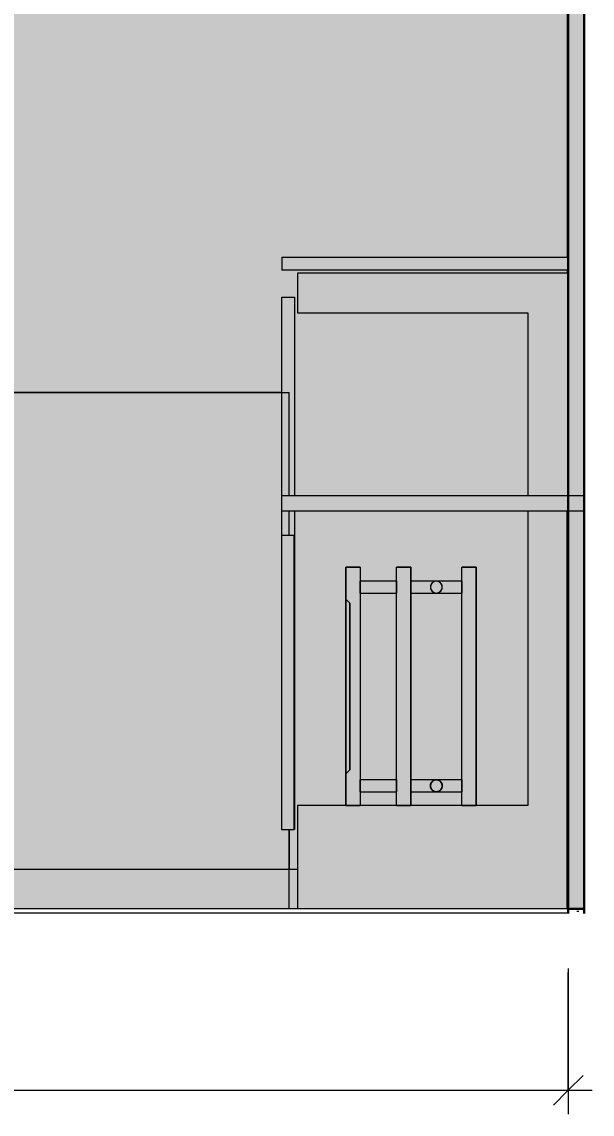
# Model space of a CAD drawing. Header units: millimetres. Extents: x 97900 to 162318, y -1987 to 22028.
# Drawn here: x 152921 to 153639, y 8142 to 9516 of the extents above; entities that cross this region are included whole.
import ezdxf

# ---------------------------------------------------------------- set-up
doc = ezdxf.new("R2010")
doc.units = ezdxf.units.MM
for name, color, linetype, lineweight in [('A-ANNO-DIMS', 7, 'Continuous', 9), ('A-ANNO-DIMS-25', 7, 'Continuous', 9), ('A-FLOR', 7, 'Continuous', 9), ('A-GENM', 7, 'Continuous', 9), ('A-WALL-PATT', 7, 'Continuous', 9), ('I-WALL', 7, 'Continuous', 9), ('M-EQPM', 7, 'Continuous', 9), ('Знаки', 7, 'Continuous', 9), ('Знаки-1', 7, 'Continuous', 18)]:
    doc.layers.add(name, color=color, linetype=linetype, lineweight=lineweight)
for name, color, linetype, lineweight, true_color in [('A-WALL-5', 7, 'Continuous', 30, 0x3c3c3c), ('A-WALL-FNSH-3', 7, 'Continuous', 30, 0x3c3c3c), ('I-FURN-5', 7, 'Continuous', 9, 0xc0c0c0), ('I-FURN-7', 7, 'Continuous', 9, 0xacacac), ('I-WALL-1', 7, 'Continuous', 9, 0x787878)]:
    doc.layers.add(name, color=color, linetype=linetype, lineweight=lineweight, true_color=true_color)
doc.layers.add('I-FURN-6', color=7, linetype='Continuous', lineweight=9, true_color=0x7f7f7f, transparency=0.7)
doc.layers.add('M-EQPM-1', color=7, linetype='Continuous', lineweight=9, true_color=0xe6e6e6, transparency=0.7)
doc.styles.add('ISOCPEUR_2', font='isocpeur.ttf', dxfattribs={"width": 0.9, "height": 62.5})
doc.dimstyles.new('ISO-2_5_0_9К_БОЛЬШОЙ_1', dxfattribs={"dimscale": 304.8, "dimtxt": 62.248823, "dimasz": 0.123031, "dimexe": 0.098425, "dimexo": 0.246063, "dimgap": 0, "dimtad": 1, "dimdec": 0, "dimrnd": 10, "dimzin": 0, "dimdsep": 46, "dimtxsty": 'ISOCPEUR_2', "dimblk1": 'OBLIQUE', "dimblk2": 'OBLIQUE', "dimsah": 1, "dimcen": 0.09, "dimdle": 0.098425, "dimazin": 0, "dimtfac": 1, "dimtdec": 4, "dimtix": 1, "dimtmove": 0, "dimatfit": 3, "dimfxl": 1, "dimtvp": 1, "dimtolj": 1, "dimtzin": 0, "dimarcsym": 2})
pattern_1 = [(0, (146738.468, 0), (30.48, 7.62), [2.515, -20.345, 2.515, -20.345, -121.92]), (0, (146738.468, 0), (30.48, 7.62), [-45.72, 2.515, -43.205, 2.515, -20.345, -53.34]), (0, (146738.468, 0), (30.48, 7.62), [-114.3, 2.515, -12.725, 2.515, -35.585]), (120, (146749.898, 3.81), (-21.8391136, 22.5864543), [2.515, -20.345, 2.515, -20.345, -121.92]), (120, (146749.898, 3.81), (-21.8391136, 22.5864543), [-45.72, 2.515, -43.205, 2.515, -20.345, -53.34]), (120, (146749.898, 3.81), (-21.8391136, 22.5864543), [-114.3, 2.515, -12.725, 2.515, -35.585]), (240, (146753.708, 19.05), (-8.6408864, -30.2064543), [2.515, -20.345, 2.515, -20.345, -121.92]), (240, (146753.708, 19.05), (-8.6408864, -30.2064543), [-45.72, 2.515, -43.205, 2.515, -20.345, -53.34]), (240, (146753.708, 19.05), (-8.6408864, -30.2064543), [-114.3, 2.515, -12.725, 2.515, -35.585])]

# ---------------------------------------------------------------- blocks, each defined once
blk = doc.blocks.new('Шкаф параметрический - 1_286-V34-Развертка 3_35-3')
at = {"layer": 'I-FURN-6'}
for points in [[(19879, 8450), (20779, 8450), (20779, 8500), (20769.3, 8500), (20769.6, 9050), (19879, 9050)], [(19879, 8400), (20779, 8400), (20779, 8450), (19879, 8450)]]:
    blk.add_hatch(color=256, dxfattribs=at).paths.add_polyline_path(points)
h = blk.add_hatch(color=256, dxfattribs=at)
h.paths.add_polyline_path([(20769.6, 8870), (20779, 8870), (20779, 8900.8), (20769.6, 8900.8), (20769.6, 8880.2)])
h.paths.add_polyline_path([(20779, 8920), (20779, 9050), (20769.6, 9050), (20769.6, 8920)])
at = {"layer": 'I-FURN-5'}
for p, q in [((19879, 9050), (20779, 9050)), ((20779, 8920), (20779, 9050)), ((20779, 8870), (20779, 8900.8)), ((20779, 8400), (20779, 8500))]:
    blk.add_line(p, q, dxfattribs=at)
at = {"layer": 'I-FURN-7'}
for p, q in [((19879, 9050), (20769.6, 9050)), ((19879, 9050), (20779, 9050)), ((20769.6, 9050), (19879, 9050)), ((20779, 8500), (20779, 8450))]:
    blk.add_line(p, q, dxfattribs=at)
blk = doc.blocks.new('radiator_prado_classic_z_tip_30_po exemplyaru - Classic Z Тип 30-300-31137165-Развертка 3_35-3')
at = {"layer": 'M-EQPM-1'}
for points in [[(20850, 8530), (20868, 8530), (20868, 8830), (20850, 8830), (20850, 8790), (20855, 8785), (20855, 8575), (20850, 8570), (20850, 8546.2)], [(20914, 8530), (20932, 8530), (20932, 8830), (20914, 8830), (20914, 8546.2)], [(21014, 8530), (21014, 8830), (20996, 8830), (20996, 8530)], [(20969.4, 8799.8), (20969.8, 8800.3), (20969.4, 8799.8)], [(20971.2, 8803), (20971.3, 8803.8), (20971.2, 8803.1)], [(20850, 8570), (20855, 8575), (20855, 8785), (20850, 8790), (20850, 8576.6)], [(20969.4, 8549.8), (20969.8, 8550.3), (20969.4, 8549.8)], [(20971.2, 8553), (20971.3, 8553.8), (20971.2, 8553.1)]]:
    blk.add_hatch(color=256, dxfattribs=at).paths.add_polyline_path(points)
h = blk.add_hatch(color=256, dxfattribs=at)
h.paths.add_polyline_path([(20964, 8812.5), (20932, 8812.2), (20932, 8805), (20956.5, 8805), (20957, 8807.6), (20958, 8809.4), (20959.3, 8810.8), (20960.6, 8811.6), (20962.3, 8812.3), (20962.6, 8812.4)])
h.paths.add_polyline_path([(20956.8, 8805), (20996, 8805), (20996, 8812.5), (20962.1, 8812.2), (20960.1, 8811.4), (20958.6, 8810.1), (20957.4, 8808.6), (20956.8, 8806.9), (20956.8, 8805)])
h.paths.add_polyline_path([(20868, 8805), (20914, 8805), (20914, 8812.5), (20868, 8812.2), (20868, 8806.9)])
h = blk.add_hatch(color=256, dxfattribs=at)
h.paths.add_polyline_path([(20914, 8797.5), (20914, 8805), (20868, 8805), (20868, 8797.5), (20884.7, 8797.5)])
h.paths.add_polyline_path([(20970.5, 8801.2), (20969.8, 8800.3), (20970.5, 8801.2)])
h.paths.add_polyline_path([(20971.2, 8803), (20971.2, 8803), (20971.2, 8803)])
h.paths.add_polyline_path([(20956.8, 8797.5), (20996, 8797.8), (20996, 8805), (20932, 8805), (20932, 8797.5), (20943.6, 8797.5)])
h.paths.add_polyline_path([(20956.8, 8803), (20956.8, 8803.1), (20956.8, 8803)])
h.paths.add_polyline_path([(20958.6, 8799.8), (20958, 8800.6), (20958.6, 8799.8)])
h = blk.add_hatch(color=256, dxfattribs=at)
h.paths.add_polyline_path([(20971.2, 8807), (20971.2, 8807), (20971.2, 8807)])
h.paths.add_polyline_path([(20970.5, 8808.8), (20969.8, 8809.7), (20970.5, 8808.8)])
h = blk.add_hatch(color=256, dxfattribs=at)
h.paths.add_polyline_path([(20957.5, 8558.8), (20958, 8559.4), (20957.5, 8558.8)])
h.paths.add_polyline_path([(20956.8, 8557), (20957, 8557.6), (20956.8, 8557)])
h.paths.add_polyline_path([(20970.4, 8555), (20996, 8555), (20996, 8562.5), (20932, 8562.2), (20932, 8555), (20967.7, 8555)])
h.paths.add_polyline_path([(20868, 8555), (20914, 8555), (20914, 8562.5), (20868, 8562.2), (20868, 8556.9)])
h = blk.add_hatch(color=256, dxfattribs=at)
h.paths.add_polyline_path([(20970.5, 8551.2), (20969.8, 8550.3), (20970.5, 8551.2)])
h.paths.add_polyline_path([(20971.2, 8553), (20971.2, 8553), (20971.2, 8553)])
h.paths.add_polyline_path([(20961.1, 8547.5), (20996, 8547.8), (20996, 8555), (20932, 8555), (20932, 8547.5), (20956.8, 8547.5)])
h.paths.add_polyline_path([(20914, 8547.5), (20914, 8555), (20868, 8555), (20868, 8547.5), (20884.7, 8547.5)])
h.paths.add_polyline_path([(20956.8, 8553), (20956.8, 8553.1), (20956.8, 8553)])
h.paths.add_polyline_path([(20958.6, 8549.8), (20958, 8550.6), (20958.6, 8549.8)])
h = blk.add_hatch(color=256, dxfattribs=at)
h.paths.add_polyline_path([(20971.2, 8557), (20971.2, 8557), (20971.2, 8557)])
h.paths.add_polyline_path([(20970.5, 8558.8), (20969.8, 8559.7), (20970.5, 8558.8)])
at = {"layer": 'M-EQPM'}
for p, q in [((20850, 8830), (20868, 8830)), ((20868, 8830), (20850, 8830)), ((20850, 8530), (20850, 8830)), ((20850, 8830), (20850, 8790)), ((20868, 8830), (20868, 8812.5)), ((20868, 8830), (20868, 8530)), ((20932, 8830), (20914, 8830)), ((20914, 8830), (20932, 8830)), ((20914, 8812.5), (20914, 8830)), ((20914, 8530), (20914, 8830)), ((20932, 8812.5), (20932, 8830)), ((20932, 8830), (20932, 8530)), ((21014, 8830), (20996, 8830)), ((20996, 8830), (21014, 8830)), ((20996, 8812.5), (20996, 8830)), ((20996, 8530), (20996, 8830)), ((21014, 8530), (21014, 8830)), ((21014, 8830), (21014, 8530)), ((20914, 8812.5), (20868, 8812.5)), ((20914, 8812.5), (20868, 8812.5)), ((20868, 8812.5), (20868, 8805)), ((20868, 8810.3), (20868, 8812.5)), ((20868, 8812.5), (20868, 8805)), ((20868, 8805), (20868, 8812.5)), ((20868, 8812.2), (20868, 8797.8)), ((20914, 8812.5), (20914, 8806.9)), ((20914, 8805), (20914, 8812.5)), ((20914, 8812.5), (20914, 8805)), ((20914, 8810.3), (20914, 8812.5)), ((20914, 8797.8), (20914, 8812.2)), ((20996, 8812.5), (20932, 8812.5)), ((20996, 8812.5), (20932, 8812.5)), ((20932, 8805), (20932, 8812.5)), ((20932, 8812.5), (20932, 8811.5)), ((20932, 8805), (20932, 8812.5)), ((20932, 8812.5), (20932, 8805)), ((20932, 8797.8), (20932, 8812.2)), ((20932, 8811.5), (20932, 8810.3)), ((20996, 8812.5), (20996, 8805)), ((20996, 8805), (20996, 8812.5)), ((20996, 8812.5), (20996, 8805)), ((20996, 8805), (20996, 8812.5)), ((20996, 8797.8), (20996, 8812.2)), ((20868, 8808.8), (20868, 8810.3)), ((20868, 8806.9), (20868, 8808.8)), ((20868, 8805), (20868, 8806.9)), ((20868, 8805), (20868, 8803.1)), ((20868, 8801.2), (20868, 8805)), ((20868, 8805), (20868, 8797.5)), ((20868, 8797.5), (20868, 8805)), ((20868, 8803.1), (20868, 8801.2)), ((20868, 8801.2), (20868, 8797.5)), ((20868, 8797.5), (20868, 8801.2)), ((20868, 8797.5), (20914, 8797.5)), ((20868, 8797.5), (20914, 8797.5)), ((20868, 8797.5), (20868, 8562.5)), ((20914, 8805), (20914, 8810.3)), ((20914, 8806.9), (20914, 8805)), ((20914, 8805), (20914, 8797.5)), ((20914, 8797.5), (20914, 8805)), ((20914, 8805), (20914, 8797.5)), ((20914, 8797.5), (20914, 8805)), ((20914, 8562.5), (20914, 8797.5)), ((20932, 8810.3), (20932, 8805)), ((20932, 8797.5), (20932, 8805)), ((20932, 8805), (20932, 8797.5)), ((20932, 8797.5), (20932, 8805)), ((20932, 8805), (20932, 8797.5)), ((20932, 8797.5), (20996, 8797.5)), ((20932, 8797.5), (20996, 8797.5)), ((20932, 8562.5), (20932, 8797.5)), ((20996, 8805), (20996, 8797.5)), ((20996, 8797.5), (20996, 8805)), ((20996, 8805), (20996, 8797.5)), ((20996, 8801.2), (20996, 8805)), ((20996, 8797.5), (20996, 8801.2)), ((20996, 8562.5), (20996, 8797.5)), ((20850, 8570), (20850, 8790)), ((20850, 8790), (20850, 8570)), ((20850, 8570), (20850, 8790)), ((20850, 8790), (20850, 8570)), ((20850, 8570), (20850, 8790)), ((20850, 8790), (20850, 8570)), ((20850, 8570), (20850, 8790)), ((20850, 8790), (20850, 8570)), ((20850, 8570), (20850, 8790)), ((20850, 8790), (20850, 8570)), ((20850, 8570), (20850, 8790)), ((20850, 8790), (20850, 8570)), ((20850, 8570), (20850, 8790)), ((20850, 8790), (20850, 8570)), ((20850, 8570), (20850, 8790)), ((20850, 8790), (20850, 8570)), ((20850, 8570), (20850, 8790)), ((20850, 8790), (20850, 8570)), ((20850, 8570), (20850, 8790)), ((20850, 8790), (20850, 8570)), ((20850, 8570), (20850, 8790)), ((20850, 8790), (20850, 8570)), ((20850, 8570), (20850, 8790)), ((20850, 8790), (20850, 8570)), ((20850, 8570), (20850, 8790)), ((20850, 8790), (20850, 8570)), ((20850, 8570), (20850, 8790)), ((20850, 8790), (20850, 8570)), ((20850, 8570), (20850, 8790)), ((20850, 8790), (20850, 8570)), ((20850, 8570), (20850, 8790)), ((20850, 8790), (20850, 8570)), ((20850, 8570), (20850, 8790)), ((20850, 8790), (20850, 8570)), ((20850, 8570), (20850, 8790)), ((20850, 8790), (20850, 8570)), ((20850, 8570), (20850, 8790)), ((20850, 8790), (20850, 8570)), ((20850, 8570), (20850, 8790)), ((20850, 8790), (20850, 8570)), ((20850, 8570), (20850, 8790)), ((20850, 8790), (20850, 8570)), ((20850, 8570), (20850, 8790)), ((20850, 8790), (20850, 8570)), ((20850, 8570), (20850, 8790)), ((20850, 8790), (20850, 8570)), ((20850, 8570), (20850, 8790)), ((20850, 8790), (20850, 8570)), ((20850, 8570), (20850, 8790)), ((20850, 8790), (20850, 8570)), ((20850, 8570), (20850, 8790)), ((20850, 8790), (20850, 8570)), ((20850, 8570), (20850, 8790)), ((20850, 8790), (20850, 8570)), ((20850, 8570), (20850, 8790)), ((20850, 8790), (20850, 8570)), ((20850, 8570), (20850, 8790)), ((20850, 8790), (20850, 8570)), ((20850, 8570), (20850, 8790)), ((20850, 8790), (20850, 8570)), ((20850, 8570), (20850, 8790)), ((20850, 8790), (20850, 8570)), ((20850, 8570), (20850, 8790)), ((20850, 8790), (20850, 8570)), ((20850, 8790), (20850, 8570)), ((20850, 8790), (20855, 8785)), ((20850, 8790), (20855, 8785)), ((20850, 8790), (20855, 8785)), ((20850, 8790), (20855, 8785)), ((20850, 8790), (20855, 8785)), ((20850, 8790), (20855, 8785)), ((20850, 8790), (20855, 8785)), ((20850, 8790), (20855, 8785)), ((20850, 8790), (20855, 8785)), ((20850, 8790), (20855, 8785)), ((20850, 8790), (20855, 8785)), ((20850, 8790), (20855, 8785)), ((20850, 8790), (20855, 8785)), ((20850, 8790), (20855, 8785)), ((20850, 8790), (20855, 8785)), ((20850, 8790), (20855, 8785)), ((20850, 8790), (20855, 8785)), ((20850, 8790), (20855, 8785)), ((20850, 8790), (20855, 8785)), ((20850, 8790), (20855, 8785)), ((20850, 8790), (20855, 8785)), ((20850, 8790), (20855, 8785)), ((20850, 8790), (20855, 8785)), ((20850, 8790), (20855, 8785)), ((20850, 8790), (20855, 8785)), ((20850, 8790), (20855, 8785)), ((20850, 8790), (20855, 8785)), ((20850, 8790), (20855, 8785)), ((20850, 8790), (20855, 8785)), ((20850, 8790), (20855, 8785)), ((20850, 8790), (20855, 8785)), ((20850, 8790), (20855, 8785)), ((20850, 8790), (20855, 8785)), ((20850, 8790), (20855, 8785)), ((20850, 8790), (20855, 8785)), ((20850, 8790), (20855, 8785)), ((20850, 8790), (20855, 8785)), ((20850, 8790), (20855, 8785)), ((20850, 8790), (20855, 8785)), ((20850, 8790), (20855, 8785)), ((20850, 8790), (20855, 8785)), ((20850, 8790), (20855, 8785)), ((20850, 8790), (20855, 8785)), ((20850, 8790), (20855, 8785)), ((20850, 8790), (20855, 8785)), ((20850, 8790), (20855, 8785)), ((20850, 8790), (20855, 8785)), ((20850, 8790), (20855, 8785)), ((20850, 8790), (20855, 8785)), ((20850, 8790), (20855, 8785)), ((20850, 8790), (20855, 8785)), ((20850, 8790), (20855, 8785)), ((20850, 8790), (20855, 8785)), ((20850, 8790), (20855, 8785)), ((20850, 8790), (20855, 8785)), ((20850, 8790), (20855, 8785)), ((20850, 8790), (20855, 8785)), ((20850, 8790), (20855, 8785)), ((20850, 8790), (20855, 8785)), ((20850, 8790), (20855, 8785)), ((20850, 8790), (20855, 8785)), ((20850, 8790), (20855, 8785)), ((20850, 8790), (20855, 8785)), ((20850, 8790), (20855, 8785)), ((20855, 8575), (20855, 8785)), ((20855, 8785), (20855, 8575)), ((20855, 8575), (20855, 8785)), ((20855, 8785), (20855, 8575)), ((20855, 8575), (20855, 8785)), ((20855, 8785), (20855, 8575)), ((20855, 8575), (20855, 8785)), ((20855, 8785), (20855, 8575)), ((20855, 8575), (20855, 8785)), ((20855, 8785), (20855, 8575)), ((20855, 8575), (20855, 8785)), ((20855, 8785), (20855, 8575)), ((20855, 8575), (20855, 8785)), ((20855, 8785), (20855, 8575)), ((20855, 8575), (20855, 8785)), ((20855, 8785), (20855, 8575)), ((20855, 8575), (20855, 8785)), ((20855, 8785), (20855, 8575)), ((20855, 8575), (20855, 8785)), ((20855, 8785), (20855, 8575)), ((20855, 8575), (20855, 8785)), ((20855, 8785), (20855, 8575)), ((20855, 8575), (20855, 8785)), ((20855, 8785), (20855, 8575)), ((20855, 8575), (20855, 8785)), ((20855, 8785), (20855, 8575)), ((20855, 8575), (20855, 8785)), ((20855, 8785), (20855, 8575)), ((20855, 8575), (20855, 8785)), ((20855, 8785), (20855, 8575)), ((20855, 8575), (20855, 8785)), ((20855, 8785), (20855, 8575)), ((20855, 8575), (20855, 8785)), ((20855, 8785), (20855, 8575)), ((20855, 8575), (20855, 8785)), ((20855, 8785), (20855, 8575)), ((20855, 8575), (20855, 8785)), ((20855, 8785), (20855, 8575)), ((20855, 8575), (20855, 8785)), ((20855, 8785), (20855, 8575)), ((20855, 8575), (20855, 8785)), ((20855, 8785), (20855, 8575)), ((20855, 8575), (20855, 8785)), ((20855, 8785), (20855, 8575)), ((20855, 8575), (20855, 8785)), ((20855, 8785), (20855, 8575)), ((20855, 8575), (20855, 8785)), ((20855, 8785), (20855, 8575)), ((20855, 8575), (20855, 8785)), ((20855, 8785), (20855, 8575)), ((20855, 8575), (20855, 8785)), ((20855, 8785), (20855, 8575)), ((20855, 8575), (20855, 8785)), ((20855, 8785), (20855, 8575)), ((20855, 8575), (20855, 8785)), ((20855, 8785), (20855, 8575)), ((20855, 8575), (20855, 8785)), ((20855, 8785), (20855, 8575)), ((20855, 8575), (20855, 8785)), ((20855, 8785), (20855, 8575)), ((20855, 8575), (20855, 8785)), ((20855, 8785), (20855, 8575)), ((20855, 8575), (20855, 8785)), ((20855, 8785), (20855, 8575)), ((20855, 8575), (20850, 8570)), ((20850, 8570), (20855, 8575)), ((20855, 8575), (20850, 8570)), ((20850, 8570), (20855, 8575)), ((20855, 8575), (20850, 8570)), ((20850, 8570), (20855, 8575)), ((20855, 8575), (20850, 8570)), ((20850, 8570), (20855, 8575)), ((20855, 8575), (20850, 8570)), ((20850, 8570), (20855, 8575)), ((20855, 8575), (20850, 8570)), ((20850, 8570), (20855, 8575)), ((20855, 8575), (20850, 8570)), ((20850, 8570), (20855, 8575)), ((20855, 8575), (20850, 8570)), ((20850, 8570), (20855, 8575)), ((20855, 8575), (20850, 8570)), ((20850, 8570), (20855, 8575)), ((20855, 8575), (20850, 8570)), ((20850, 8570), (20855, 8575)), ((20855, 8575), (20850, 8570)), ((20850, 8570), (20855, 8575)), ((20855, 8575), (20850, 8570)), ((20850, 8570), (20855, 8575)), ((20855, 8575), (20850, 8570)), ((20850, 8570), (20855, 8575)), ((20855, 8575), (20850, 8570)), ((20850, 8570), (20855, 8575)), ((20855, 8575), (20850, 8570)), ((20850, 8570), (20855, 8575)), ((20855, 8575), (20850, 8570)), ((20850, 8570), (20855, 8575)), ((20855, 8575), (20850, 8570)), ((20850, 8570), (20855, 8575)), ((20855, 8575), (20850, 8570)), ((20850, 8570), (20855, 8575)), ((20855, 8575), (20850, 8570)), ((20850, 8570), (20855, 8575)), ((20855, 8575), (20850, 8570)), ((20850, 8570), (20855, 8575)), ((20855, 8575), (20850, 8570)), ((20850, 8570), (20855, 8575)), ((20855, 8575), (20850, 8570)), ((20850, 8570), (20855, 8575)), ((20855, 8575), (20850, 8570)), ((20850, 8570), (20855, 8575)), ((20855, 8575), (20850, 8570)), ((20850, 8570), (20855, 8575)), ((20855, 8575), (20850, 8570)), ((20850, 8570), (20855, 8575)), ((20855, 8575), (20850, 8570)), ((20850, 8570), (20855, 8575)), ((20855, 8575), (20850, 8570)), ((20850, 8570), (20855, 8575)), ((20855, 8575), (20850, 8570)), ((20850, 8570), (20855, 8575)), ((20855, 8575), (20850, 8570)), ((20850, 8570), (20855, 8575)), ((20855, 8575), (20850, 8570)), ((20850, 8570), (20855, 8575)), ((20855, 8575), (20850, 8570)), ((20850, 8570), (20855, 8575)), ((20855, 8575), (20850, 8570)), ((20850, 8570), (20855, 8575)), ((20850, 8570), (20850, 8530)), ((20914, 8562.5), (20868, 8562.5)), ((20914, 8562.5), (20868, 8562.5)), ((20868, 8562.5), (20868, 8555)), ((20868, 8555), (20868, 8562.5)), ((20868, 8562.5), (20868, 8555)), ((20868, 8555), (20868, 8562.5)), ((20868, 8562.2), (20868, 8561.5)), ((20868, 8561.4), (20868, 8547.8)), ((20868, 8555), (20868, 8547.5)), ((20868, 8547.5), (20868, 8555)), ((20868, 8555), (20868, 8547.5)), ((20868, 8547.5), (20868, 8555)), ((20914, 8562.5), (20914, 8562.2)), ((20914, 8555), (20914, 8562.5)), ((20914, 8562.5), (20914, 8555)), ((20914, 8555), (20914, 8562.5)), ((20914, 8562.2), (20914, 8561.5)), ((20914, 8561.5), (20914, 8562.2)), ((20914, 8561.5), (20914, 8560.3)), ((20914, 8547.8), (20914, 8561.4)), ((20914, 8560.3), (20914, 8555)), ((20914, 8555), (20914, 8547.5)), ((20914, 8547.5), (20914, 8555)), ((20914, 8555), (20914, 8547.5)), ((20914, 8547.5), (20914, 8555)), ((20996, 8562.5), (20932, 8562.5)), ((20996, 8562.5), (20932, 8562.5)), ((20932, 8562.2), (20932, 8562.5)), ((20932, 8562.5), (20932, 8562.2)), ((20932, 8556.9), (20932, 8562.5)), ((20932, 8562.5), (20932, 8555)), ((20932, 8561.5), (20932, 8562.2)), ((20932, 8562.2), (20932, 8558.7)), ((20932, 8561.5), (20932, 8562.2)), ((20932, 8555), (20932, 8561.5)), ((20932, 8547.8), (20932, 8561.4)), ((20932, 8558.7), (20932, 8555)), ((20932, 8555), (20932, 8556.9)), ((20932, 8547.5), (20932, 8555)), ((20932, 8555), (20932, 8547.5)), ((20932, 8547.8), (20932, 8555)), ((20932, 8555), (20932, 8547.5)), ((20996, 8562.5), (20996, 8562.2)), ((20996, 8555), (20996, 8562.5)), ((20996, 8562.5), (20996, 8555)), ((20996, 8555), (20996, 8562.5)), ((20996, 8562.2), (20996, 8555)), ((20996, 8561.5), (20996, 8562.2)), ((20996, 8547.8), (20996, 8561.4)), ((20996, 8555), (20996, 8547.5)), ((20996, 8547.5), (20996, 8555)), ((20996, 8555), (20996, 8551.2)), ((20996, 8547.8), (20996, 8555)), ((20996, 8551.2), (20996, 8547.5)), ((20868, 8547.5), (20914, 8547.5)), ((20868, 8547.5), (20914, 8547.5)), ((20868, 8547.5), (20868, 8530)), ((20914, 8530), (20914, 8547.5)), ((20932, 8547.5), (20932, 8547.8)), ((20932, 8547.5), (20996, 8547.5)), ((20932, 8547.5), (20996, 8547.5)), ((20932, 8530), (20932, 8547.5)), ((20996, 8547.5), (20996, 8547.8)), ((20996, 8530), (20996, 8547.5)), ((20850, 8530), (20868, 8530)), ((20868, 8530), (20850, 8530)), ((20932, 8530), (20914, 8530)), ((20914, 8530), (20932, 8530)), ((21014, 8530), (20996, 8530)), ((20996, 8530), (21014, 8530))]:
    blk.add_line(p, q, dxfattribs=at)
for centre, start, end in [((20964, 8805), 0, 180), ((20964, 8805), 121.696, 135), ((20964, 8805), 117.2608, 120), ((20964, 8805), 107.5091, 117.2608), ((20964, 8805), 72.4909, 107.5091), ((20964, 8805), 62.7392, 72.4909), ((20964, 8805), 60, 62.7392), ((20964, 8805), 45, 58.304), ((20964, 8805), 165, 180), ((20964, 8805), 180, 0), ((20964, 8805), 180, 185.7053), ((20964, 8805), 185.7652, 195), ((20964, 8805), 150, 164.5028), ((20964, 8805), 195.4972, 210), ((20964, 8805), 136.3815, 149.937), ((20964, 8805), 210.063, 223.6185), ((20964, 8805), 225, 238.304), ((20964, 8805), 240, 242.7392), ((20964, 8805), 242.7392, 252.4909), ((20964, 8805), 252.4909, 287.5091), ((20964, 8805), 287.5091, 297.2608), ((20964, 8805), 297.2608, 300), ((20964, 8805), 301.696, 315), ((20964, 8805), 30.063, 43.6185), ((20964, 8805), 316.3815, 329.937), ((20964, 8805), 15.4972, 30), ((20964, 8805), 330, 344.5028), ((20964, 8805), 0, 15), ((20964, 8805), 345, 0), ((20964, 8555), 90, 270), ((20964, 8555), 165, 180), ((20964, 8555), 180, 195), ((20964, 8555), 150, 164.4979), ((20964, 8555), 195.5021, 210), ((20964, 8555), 136.379, 149.9349), ((20964, 8555), 210.0651, 223.621), ((20964, 8555), 121.6817, 135), ((20964, 8555), 225, 238.3183), ((20964, 8555), 117.2823, 121.178), ((20964, 8555), 107.4955, 117.2823), ((20964, 8555), 105.0048, 107.4955), ((20964, 8555), 90.0045, 103.4293), ((20964, 8555), 75.0045, 90), ((20964, 8555), 270, 90), ((20964, 8555), 72.479, 75), ((20964, 8555), 62.7601, 72.479), ((20964, 8555), 60.0048, 62.7601), ((20964, 8555), 58.822, 60), ((20964, 8555), 45.0056, 58.2921), ((20964, 8555), 301.7079, 314.9944), ((20964, 8555), 30.0651, 43.621), ((20964, 8555), 316.379, 329.9349), ((20964, 8555), 15.5021, 30), ((20964, 8555), 330, 344.4979), ((20964, 8555), 0, 15), ((20964, 8555), 345, 0), ((20964, 8555), 240, 242.7177), ((20964, 8555), 242.7177, 252.5045), ((20964, 8555), 252.5045, 254.9952), ((20964, 8555), 256.5707, 269.9955), ((20964, 8555), 270, 284.9955), ((20964, 8555), 285, 287.521), ((20964, 8555), 287.521, 297.2399), ((20964, 8555), 297.2399, 299.9952)]:
    blk.add_arc(centre, 7.5, start, end, dxfattribs=at)
for points, knots in [([(20964, 8812.5), (20963.5, 8812.5), (20962.6, 8812.4), (20961.4, 8812.1), (20960.6, 8811.7), (20960.1, 8811.4), (20959.8, 8811.2), (20959.5, 8811), (20959.2, 8810.7), (20958.9, 8810.5), (20958.7, 8810.3), (20958.6, 8810.2)], [0, 0, 0, 0, 0.1428571, 0.2857143, 0.3571429, 0.3928571, 0.4285714, 0.4642857, 0.5, 0.5357143, 0.5714286, 0.5714286, 0.5714286, 0.5714286]), ([(20959.8, 8811.2), (20959.7, 8811.1), (20959.5, 8811), (20959.2, 8810.7), (20958.9, 8810.5), (20958.8, 8810.4), (20958.7, 8810.3)], [0.4285714, 0.4285714, 0.4285714, 0.4285714, 0.4642857, 0.5, 0.5357143, 0.5520145, 0.5520145, 0.5520145, 0.5520145]), ([(20961.1, 8811.9), (20960.9, 8811.8), (20960.6, 8811.7), (20960.1, 8811.4), (20959.9, 8811.3), (20959.8, 8811.2)], [0.2857143, 0.2857143, 0.2857143, 0.2857143, 0.3571429, 0.3928571, 0.4285714, 0.4285714, 0.4285714, 0.4285714]), ([(20969.4, 8810.2), (20969.3, 8810.3), (20969.1, 8810.5), (20968.7, 8810.8), (20968.3, 8811.1), (20967.9, 8811.4), (20967.4, 8811.7), (20966.6, 8812.1), (20965.4, 8812.4), (20964.5, 8812.5), (20964, 8812.5)], [0.4285714, 0.4285714, 0.4285714, 0.4285714, 0.4642857, 0.5, 0.5714286, 0.6071429, 0.6428571, 0.7142857, 0.8571429, 1, 1, 1, 1]), ([(20968.2, 8811.2), (20968.1, 8811.3), (20967.9, 8811.4), (20967.4, 8811.7), (20967.1, 8811.8), (20966.9, 8811.9)], [0.5714286, 0.5714286, 0.5714286, 0.5714286, 0.6071429, 0.6428571, 0.7142857, 0.7142857, 0.7142857, 0.7142857]), ([(20969.3, 8810.3), (20969.2, 8810.4), (20969.1, 8810.5), (20968.8, 8810.7), (20968.6, 8810.9), (20968.5, 8811)], [0.44798555, 0.44798555, 0.44798555, 0.44798555, 0.46428571, 0.5, 0.54033489, 0.54033489, 0.54033489, 0.54033489]), ([(20956.8, 8807), (20956.7, 8806.8), (20956.7, 8806.5), (20956.5, 8805.9), (20956.5, 8805.3), (20956.5, 8805)], [0.8571429, 0.8571429, 0.8571429, 0.8571429, 0.8928571, 0.9285714, 1, 1, 1, 1]), ([(20956.8, 8807), (20956.7, 8806.8), (20956.7, 8806.5), (20956.5, 8805.9), (20956.5, 8805.3), (20956.5, 8805)], [0.8571429, 0.8571429, 0.8571429, 0.8571429, 0.8928571, 0.9285714, 1, 1, 1, 1]), ([(20956.5, 8805), (20956.5, 8804.7), (20956.5, 8804.1), (20956.7, 8803.5), (20956.7, 8803.2), (20956.8, 8803)], [0, 0, 0, 0, 0.0714286, 0.1071429, 0.1428571, 0.1428571, 0.1428571, 0.1428571]), ([(20956.5, 8804.2), (20956.6, 8804.1), (20956.6, 8803.9), (20956.7, 8803.5), (20956.7, 8803.2), (20956.8, 8803)], [0.05325291, 0.05325291, 0.05325291, 0.05325291, 0.07142857, 0.10714286, 0.14285714, 0.14285714, 0.14285714, 0.14285714]), ([(20958.6, 8799.8), (20958.7, 8799.7), (20958.9, 8799.5), (20959.3, 8799.2), (20959.7, 8798.9), (20960.1, 8798.6), (20960.6, 8798.3), (20961.4, 8797.9), (20962.6, 8797.6), (20963.5, 8797.5), (20964, 8797.5)], [0.4285714, 0.4285714, 0.4285714, 0.4285714, 0.4642857, 0.5, 0.5714286, 0.6071429, 0.6428571, 0.7142857, 0.8571429, 1, 1, 1, 1]), ([(20958.7, 8799.7), (20958.8, 8799.6), (20958.9, 8799.5), (20959.3, 8799.2), (20959.6, 8798.9), (20959.8, 8798.8)], [0.4479855, 0.4479855, 0.4479855, 0.4479855, 0.4642857, 0.5, 0.5714286, 0.5714286, 0.5714286, 0.5714286]), ([(20959.8, 8798.8), (20959.9, 8798.7), (20960.1, 8798.6), (20960.6, 8798.3), (20960.9, 8798.2), (20961.1, 8798.1)], [0.5714286, 0.5714286, 0.5714286, 0.5714286, 0.6071429, 0.6428571, 0.7142857, 0.7142857, 0.7142857, 0.7142857]), ([(20964, 8797.5), (20964.5, 8797.5), (20965.4, 8797.6), (20966.6, 8797.9), (20967.4, 8798.3), (20967.9, 8798.6), (20968.2, 8798.8), (20968.5, 8799), (20968.8, 8799.3), (20969.1, 8799.5), (20969.3, 8799.7), (20969.4, 8799.8)], [0, 0, 0, 0, 0.1428571, 0.2857143, 0.3571429, 0.3928571, 0.4285714, 0.4642857, 0.5, 0.5357143, 0.5714286, 0.5714286, 0.5714286, 0.5714286]), ([(20966.9, 8798.1), (20967.1, 8798.2), (20967.4, 8798.3), (20967.9, 8798.6), (20968.1, 8798.7), (20968.2, 8798.8)], [0.2857143, 0.2857143, 0.2857143, 0.2857143, 0.3571429, 0.3928571, 0.4285714, 0.4285714, 0.4285714, 0.4285714]), ([(20968.5, 8799), (20968.6, 8799.1), (20968.8, 8799.3), (20969.1, 8799.5), (20969.2, 8799.6), (20969.3, 8799.7)], [0.46428571, 0.46428571, 0.46428571, 0.46428571, 0.5, 0.53571429, 0.55201445, 0.55201445, 0.55201445, 0.55201445]), ([(20971.5, 8805), (20971.5, 8805.3), (20971.5, 8805.9), (20971.3, 8806.5), (20971.3, 8806.8), (20971.2, 8807)], [0, 0, 0, 0, 0.0714286, 0.1071429, 0.1428571, 0.1428571, 0.1428571, 0.1428571]), ([(20971.5, 8805), (20971.5, 8805.3), (20971.5, 8805.9), (20971.3, 8806.5), (20971.3, 8806.8), (20971.2, 8807)], [0, 0, 0, 0, 0.0714286, 0.1071429, 0.1428571, 0.1428571, 0.1428571, 0.1428571]), ([(20971.2, 8803), (20971.3, 8803.2), (20971.3, 8803.5), (20971.5, 8804.1), (20971.5, 8804.7), (20971.5, 8805)], [0.8571429, 0.8571429, 0.8571429, 0.8571429, 0.8928571, 0.9285714, 1, 1, 1, 1]), ([(20971.2, 8803), (20971.3, 8803.2), (20971.3, 8803.5), (20971.5, 8804.1), (20971.5, 8804.7), (20971.5, 8805)], [0.8571429, 0.8571429, 0.8571429, 0.8571429, 0.8928571, 0.9285714, 1, 1, 1, 1]), ([(20956.5, 8555), (20956.5, 8555.3), (20956.5, 8555.9), (20956.7, 8556.5), (20956.7, 8556.8), (20956.8, 8557)], [0, 0, 0, 0, 0.0714286, 0.1071429, 0.1428571, 0.1428571, 0.1428571, 0.1428571]), ([(20956.8, 8557), (20956.7, 8556.8), (20956.7, 8556.5), (20956.5, 8555.9), (20956.5, 8555.3), (20956.5, 8555)], [0.8571429, 0.8571429, 0.8571429, 0.8571429, 0.8928571, 0.9285714, 1, 1, 1, 1]), ([(20956.8, 8553), (20956.7, 8553.2), (20956.7, 8553.5), (20956.5, 8554.1), (20956.5, 8554.7), (20956.5, 8555)], [0.8571429, 0.8571429, 0.8571429, 0.8571429, 0.8928571, 0.9285714, 1, 1, 1, 1]), ([(20956.5, 8555), (20956.5, 8554.7), (20956.5, 8554.1), (20956.7, 8553.5), (20956.7, 8553.2), (20956.8, 8553)], [0, 0, 0, 0, 0.0714286, 0.1071429, 0.1428571, 0.1428571, 0.1428571, 0.1428571]), ([(20958.6, 8560.2), (20958.7, 8560.3), (20958.8, 8560.5), (20959.3, 8560.8), (20959.7, 8561.1), (20960.1, 8561.4), (20960.6, 8561.7), (20961.4, 8562.1), (20962.6, 8562.4), (20963.5, 8562.5), (20964, 8562.5)], [0.4285714, 0.4285714, 0.4285714, 0.4285714, 0.4642857, 0.5, 0.5714286, 0.6071429, 0.6428571, 0.7142857, 0.8571429, 1, 1, 1, 1]), ([(20964, 8547.5), (20963.5, 8547.5), (20962.6, 8547.6), (20961.4, 8547.9), (20960.6, 8548.3), (20960.1, 8548.6), (20959.8, 8548.8), (20959.5, 8549), (20959.2, 8549.3), (20958.8, 8549.5), (20958.7, 8549.7), (20958.6, 8549.8)], [0, 0, 0, 0, 0.1428571, 0.2857143, 0.3571429, 0.3928571, 0.4285714, 0.4642857, 0.5, 0.5357143, 0.5714286, 0.5714286, 0.5714286, 0.5714286]), ([(20959.8, 8561.2), (20959.7, 8561.1), (20959.5, 8561), (20959.2, 8560.7), (20958.9, 8560.5), (20958.8, 8560.4), (20958.7, 8560.3)], [0.4285714, 0.4285714, 0.4285714, 0.4285714, 0.4642857, 0.5, 0.5357143, 0.5520145, 0.5520145, 0.5520145, 0.5520145]), ([(20958.7, 8549.7), (20958.8, 8549.6), (20958.9, 8549.5), (20959.3, 8549.2), (20959.6, 8548.9), (20959.8, 8548.8)], [0.4479855, 0.4479855, 0.4479855, 0.4479855, 0.4642857, 0.5, 0.5714286, 0.5714286, 0.5714286, 0.5714286]), ([(20961.1, 8561.9), (20960.9, 8561.8), (20960.6, 8561.7), (20960.4, 8561.6), (20960.3, 8561.5)], [0.28571429, 0.28571429, 0.28571429, 0.28571429, 0.35714286, 0.37261382, 0.37261382, 0.37261382, 0.37261382]), ([(20964, 8562.5), (20964.5, 8562.5), (20965.4, 8562.4), (20966.6, 8562.1), (20967.4, 8561.7), (20967.9, 8561.4), (20968.2, 8561.2), (20968.5, 8561), (20968.8, 8560.7), (20969.2, 8560.5), (20969.3, 8560.3), (20969.4, 8560.2)], [0, 0, 0, 0, 0.1428571, 0.2857143, 0.3571429, 0.3928571, 0.4285714, 0.4642857, 0.5, 0.5357143, 0.5714286, 0.5714286, 0.5714286, 0.5714286]), ([(20969.4, 8549.8), (20969.3, 8549.7), (20969.2, 8549.5), (20968.7, 8549.2), (20968.3, 8548.9), (20967.9, 8548.6), (20967.4, 8548.3), (20966.6, 8547.9), (20965.4, 8547.6), (20964.5, 8547.5), (20964, 8547.5)], [0.4285714, 0.4285714, 0.4285714, 0.4285714, 0.4642857, 0.5, 0.5714286, 0.6071429, 0.6428571, 0.7142857, 0.8571429, 1, 1, 1, 1]), ([(20967.7, 8561.5), (20967.6, 8561.6), (20967.4, 8561.7), (20967.1, 8561.8), (20966.9, 8561.9)], [0.62738618, 0.62738618, 0.62738618, 0.62738618, 0.64285714, 0.71428571, 0.71428571, 0.71428571, 0.71428571]), ([(20969.3, 8560.3), (20969.2, 8560.4), (20969.1, 8560.5), (20968.8, 8560.7), (20968.6, 8560.9), (20968.5, 8561)], [0.44798555, 0.44798555, 0.44798555, 0.44798555, 0.46428571, 0.5, 0.54033489, 0.54033489, 0.54033489, 0.54033489]), ([(20968.5, 8549), (20968.6, 8549.1), (20968.8, 8549.3), (20969.1, 8549.5), (20969.2, 8549.6), (20969.3, 8549.7)], [0.46428571, 0.46428571, 0.46428571, 0.46428571, 0.5, 0.53571429, 0.55201445, 0.55201445, 0.55201445, 0.55201445]), ([(20971.2, 8557), (20971.3, 8556.8), (20971.3, 8556.5), (20971.5, 8555.9), (20971.5, 8555.3), (20971.5, 8555)], [0.8571429, 0.8571429, 0.8571429, 0.8571429, 0.8928571, 0.9285714, 1, 1, 1, 1]), ([(20971.5, 8555), (20971.5, 8555.3), (20971.5, 8555.9), (20971.3, 8556.5), (20971.3, 8556.8), (20971.2, 8557)], [0, 0, 0, 0, 0.0714286, 0.1071429, 0.1428571, 0.1428571, 0.1428571, 0.1428571]), ([(20971.5, 8555), (20971.5, 8554.7), (20971.5, 8554.1), (20971.3, 8553.5), (20971.3, 8553.2), (20971.2, 8553)], [0, 0, 0, 0, 0.0714286, 0.1071429, 0.1428571, 0.1428571, 0.1428571, 0.1428571]), ([(20971.2, 8553), (20971.3, 8553.2), (20971.3, 8553.5), (20971.5, 8554.1), (20971.5, 8554.7), (20971.5, 8555)], [0.8571429, 0.8571429, 0.8571429, 0.8571429, 0.8928571, 0.9285714, 1, 1, 1, 1]), ([(20959.8, 8548.8), (20959.9, 8548.7), (20960.1, 8548.6), (20960.6, 8548.3), (20960.9, 8548.2), (20961.1, 8548.1)], [0.5714286, 0.5714286, 0.5714286, 0.5714286, 0.6071429, 0.6428571, 0.7142857, 0.7142857, 0.7142857, 0.7142857]), ([(20966.9, 8548.1), (20967.1, 8548.2), (20967.4, 8548.3), (20967.9, 8548.6), (20968.1, 8548.7), (20968.2, 8548.8)], [0.2857143, 0.2857143, 0.2857143, 0.2857143, 0.3571429, 0.3928571, 0.4285714, 0.4285714, 0.4285714, 0.4285714])]:
    blk.add_open_spline(points, degree=3, knots=knots, dxfattribs=at)
for points in [[(20962.6, 8812.4), (20962.1, 8812.3), (20961.6, 8812.1), (20961.1, 8811.9)], [(20964, 8812.5), (20963.5, 8812.5), (20963, 8812.5), (20962.6, 8812.4)], [(20965.4, 8812.4), (20965, 8812.5), (20964.5, 8812.5), (20964, 8812.5)], [(20966.9, 8811.9), (20966.4, 8812.1), (20965.9, 8812.3), (20965.4, 8812.4)], [(20956.5, 8805), (20956.5, 8804.7), (20956.5, 8804.5), (20956.5, 8804.2)], [(20957.5, 8808.8), (20957.4, 8808.6), (20957.3, 8808.4), (20957.1, 8807.9), (20956.9, 8807.5), (20956.8, 8807.2), (20956.8, 8807)], [(20957.5, 8808.8), (20957.4, 8808.6), (20957.3, 8808.4), (20957.1, 8807.9), (20956.9, 8807.5), (20956.8, 8807.2), (20956.8, 8807)], [(20956.8, 8803), (20956.8, 8802.8), (20956.9, 8802.5), (20957.1, 8802.1), (20957.3, 8801.6), (20957.4, 8801.4), (20957.5, 8801.2)], [(20956.8, 8803), (20956.8, 8802.8), (20956.9, 8802.5), (20957.1, 8802.1), (20957.3, 8801.6), (20957.4, 8801.4), (20957.5, 8801.2)], [(20958.6, 8810.2), (20958.5, 8810.1), (20958.3, 8809.8), (20958, 8809.5), (20957.7, 8809.1), (20957.6, 8808.9), (20957.5, 8808.8)], [(20958.6, 8810.2), (20958.5, 8810.1), (20958.3, 8809.8), (20958, 8809.5), (20957.7, 8809.1), (20957.6, 8808.9), (20957.5, 8808.8)], [(20957.5, 8801.2), (20957.6, 8801.1), (20957.7, 8800.9), (20958, 8800.5), (20958.3, 8800.2), (20958.5, 8799.9), (20958.6, 8799.8)], [(20957.5, 8801.2), (20957.6, 8801.1), (20957.7, 8800.9), (20958, 8800.5), (20958.3, 8800.2), (20958.5, 8799.9), (20958.6, 8799.8)], [(20961.1, 8798.1), (20961.6, 8797.9), (20962.1, 8797.7), (20962.6, 8797.6)], [(20962.6, 8797.6), (20963, 8797.5), (20963.5, 8797.5), (20964, 8797.5)], [(20964, 8797.5), (20964.5, 8797.5), (20965, 8797.5), (20965.4, 8797.6)], [(20965.4, 8797.6), (20965.9, 8797.7), (20966.4, 8797.9), (20966.9, 8798.1)], [(20970.5, 8808.8), (20970.4, 8808.9), (20970.3, 8809.1), (20970, 8809.5), (20969.7, 8809.8), (20969.5, 8810.1), (20969.4, 8810.2)], [(20970.5, 8808.8), (20970.4, 8808.9), (20970.3, 8809.1), (20970, 8809.5), (20969.7, 8809.8), (20969.5, 8810.1), (20969.4, 8810.2)], [(20969.4, 8799.8), (20969.5, 8799.9), (20969.7, 8800.2), (20970, 8800.5), (20970.3, 8800.9), (20970.4, 8801.1), (20970.5, 8801.2)], [(20969.4, 8799.8), (20969.5, 8799.9), (20969.7, 8800.2), (20970, 8800.5), (20970.3, 8800.9), (20970.4, 8801.1), (20970.5, 8801.2)], [(20971.2, 8807), (20971.2, 8807.2), (20971.1, 8807.5), (20970.9, 8807.9), (20970.7, 8808.4), (20970.6, 8808.6), (20970.5, 8808.8)], [(20971.2, 8807), (20971.2, 8807.2), (20971.1, 8807.5), (20970.9, 8807.9), (20970.7, 8808.4), (20970.6, 8808.6), (20970.5, 8808.8)], [(20970.5, 8801.2), (20970.6, 8801.4), (20970.7, 8801.6), (20970.9, 8802.1), (20971.1, 8802.5), (20971.2, 8802.8), (20971.2, 8803)], [(20970.5, 8801.2), (20970.6, 8801.4), (20970.7, 8801.6), (20970.9, 8802.1), (20971.1, 8802.5), (20971.2, 8802.8), (20971.2, 8803)], [(20956.8, 8557), (20956.8, 8557.2), (20956.9, 8557.5), (20957.1, 8557.9), (20957.3, 8558.4), (20957.4, 8558.6), (20957.5, 8558.8)], [(20957.5, 8558.8), (20957.4, 8558.6), (20957.3, 8558.4), (20957.1, 8557.9), (20956.9, 8557.5), (20956.8, 8557.2), (20956.8, 8557)], [(20957.5, 8551.2), (20957.4, 8551.4), (20957.3, 8551.6), (20957.1, 8552.1), (20956.9, 8552.5), (20956.8, 8552.8), (20956.8, 8553)], [(20956.8, 8553), (20956.8, 8552.8), (20956.9, 8552.5), (20957.1, 8552.1), (20957.3, 8551.6), (20957.4, 8551.4), (20957.5, 8551.2)], [(20957.5, 8558.8), (20957.6, 8558.9), (20957.7, 8559.1), (20958, 8559.5), (20958.3, 8559.8), (20958.5, 8560.1), (20958.6, 8560.2)], [(20958.6, 8560.2), (20958.5, 8560.1), (20958.3, 8559.8), (20958, 8559.5), (20957.7, 8559.1), (20957.6, 8558.9), (20957.5, 8558.8)], [(20958.6, 8549.8), (20958.5, 8549.9), (20958.3, 8550.2), (20958, 8550.5), (20957.7, 8550.9), (20957.6, 8551.1), (20957.5, 8551.2)], [(20957.5, 8551.2), (20957.6, 8551.1), (20957.7, 8550.9), (20958, 8550.5), (20958.3, 8550.2), (20958.5, 8549.9), (20958.6, 8549.8)], [(20960.1, 8561.4), (20960, 8561.4), (20959.9, 8561.3), (20959.8, 8561.2)], [(20962.6, 8562.4), (20962.1, 8562.3), (20961.6, 8562.1), (20961.1, 8561.9)], [(20964, 8562.5), (20963.5, 8562.5), (20963, 8562.5), (20962.6, 8562.4)], [(20965.4, 8562.4), (20965, 8562.5), (20964.5, 8562.5), (20964, 8562.5)], [(20966.9, 8561.9), (20966.4, 8562.1), (20965.9, 8562.3), (20965.4, 8562.4)], [(20968.2, 8561.2), (20968.1, 8561.3), (20968, 8561.4), (20967.9, 8561.4)], [(20969.4, 8560.2), (20969.5, 8560.1), (20969.7, 8559.8), (20970, 8559.5), (20970.3, 8559.1), (20970.4, 8558.9), (20970.5, 8558.8)], [(20970.5, 8558.8), (20970.4, 8558.9), (20970.3, 8559.1), (20970, 8559.5), (20969.7, 8559.8), (20969.5, 8560.1), (20969.4, 8560.2)], [(20970.5, 8551.2), (20970.4, 8551.1), (20970.3, 8550.9), (20970, 8550.5), (20969.7, 8550.2), (20969.5, 8549.9), (20969.4, 8549.8)], [(20969.4, 8549.8), (20969.5, 8549.9), (20969.7, 8550.2), (20970, 8550.5), (20970.3, 8550.9), (20970.4, 8551.1), (20970.5, 8551.2)], [(20970.5, 8558.8), (20970.6, 8558.6), (20970.7, 8558.4), (20970.9, 8557.9), (20971.1, 8557.5), (20971.2, 8557.2), (20971.2, 8557)], [(20971.2, 8557), (20971.2, 8557.2), (20971.1, 8557.5), (20970.9, 8557.9), (20970.7, 8558.4), (20970.6, 8558.6), (20970.5, 8558.8)], [(20971.2, 8553), (20971.2, 8552.8), (20971.1, 8552.5), (20970.9, 8552.1), (20970.7, 8551.6), (20970.6, 8551.4), (20970.5, 8551.2)], [(20970.5, 8551.2), (20970.6, 8551.4), (20970.7, 8551.6), (20970.9, 8552.1), (20971.1, 8552.5), (20971.2, 8552.8), (20971.2, 8553)], [(20961.1, 8548.1), (20961.6, 8547.9), (20962.1, 8547.7), (20962.6, 8547.6)], [(20962.6, 8547.6), (20963, 8547.5), (20963.5, 8547.5), (20964, 8547.5)], [(20964, 8547.5), (20964.5, 8547.5), (20965, 8547.5), (20965.4, 8547.6)], [(20965.4, 8547.6), (20965.9, 8547.7), (20966.4, 8547.9), (20966.9, 8548.1)]]:
    blk.add_open_spline(points, degree=3, dxfattribs=at)
blk = doc.blocks.new('Зашивка радиатора_ с перфорацией М7_1 - Зашивка радиатора_ с перфорацией М7_1-31137119-Развертка 3_35-3')
at = {"layer": 'Знаки'}
for points in [[(21002.6, 8900.8), (21129.3, 8900.8), (21129, 8920), (20769.3, 8920), (20769.6, 8900.8), (20973.1, 8900.8)], [(20769.3, 8500), (20785.3, 8500), (20785.3, 8870), (20769.3, 8870), (20769.3, 8515.9)]]:
    blk.add_hatch(color=256, dxfattribs=at).paths.add_polyline_path(points)
h = blk.add_hatch(color=256, dxfattribs=at)
h.paths.add_polyline_path([(21130, 8900.8), (21130, 8920), (21129.3, 8920), (21129.3, 8900.8)])
h.paths.add_polyline_path([(21150, 8900.8), (21150.1, 8900.8), (21150, 8920)])
at = {"layer": 'Знаки-1'}
for p, q in [((21129.3, 8920), (20769.3, 8920)), ((20769.3, 8920), (20769.3, 8900.8)), ((21150.1, 8920), (21129.3, 8920)), ((21129.3, 8920), (21129.3, 8900.8)), ((21129.3, 8900.8), (21129.3, 8920)), ((20769.3, 8900.8), (21129.3, 8900.8)), ((21129.3, 8900.8), (21150.1, 8900.8)), ((20769.3, 8870), (20769.3, 8500)), ((20785.3, 8870), (20769.3, 8870)), ((20785.3, 8500), (20785.3, 8870)), ((20769.3, 8500), (20785.3, 8500))]:
    blk.add_line(p, q, dxfattribs=at)
blk = doc.blocks.new('Зашивка без перфорации М3 - М3_4-30974691-Развертка 3_35-3')
at = {"layer": 'Знаки'}
blk.add_hatch(color=256, dxfattribs=at).paths.add_polyline_path([(20769.6, 9204), (21129.5, 9204), (21129.2, 9220), (20769.6, 9220)])
h = blk.add_hatch(color=256, dxfattribs=at)
h.paths.add_polyline_path([(20785.3, 8500), (20785.6, 8500), (20785.6, 8900.8), (20779, 8900.8), (20779, 8870), (20785.3, 8870), (20785.3, 8515.9)])
h.paths.add_polyline_path([(20779, 8920), (20785.6, 8920), (20785.6, 9170), (20769.6, 9170), (20769.6, 9050), (20779, 9050), (20779, 9001.6)])
for p, q in [((20769.6, 9220), (21129.5, 9220)), ((20769.6, 9220), (20769.6, 9204)), ((21129.5, 9204), (21129.5, 9220)), ((21129.5, 9204), (20769.6, 9204)), ((20769.6, 9050), (20769.6, 9170)), ((20769.6, 9170), (20785.6, 9170)), ((20785.6, 9170), (20785.6, 8920)), ((20769.6, 8920), (20769.6, 9050)), ((20769.6, 8870), (20769.6, 8900.8)), ((20785.6, 8900.8), (20785.6, 8500))]:
    blk.add_line(p, q, dxfattribs=at)
blk = doc.blocks.new('Зашивка_ опоясывающая панель - Зашивка_ опоясывающая панель-31040900-Развертка 3_35-3')
at = {"layer": 'Знаки'}
h = blk.add_hatch(color=256, dxfattribs=at)
h.paths.add_polyline_path([(20835, 8400), (21129, 8400), (21129, 8900.8), (21079.3, 8900.8), (21079.3, 8530), (20789.3, 8530), (20789.3, 8400)])
h.paths.add_polyline_path([(21079.3, 8920), (21129.3, 8920), (21129, 9200), (20789.3, 9200), (20789.3, 9150), (21079.3, 9150), (21079.3, 8940.9)])
for p, q in [((21129.3, 9200), (20789.3, 9200)), ((20789.3, 9200), (20789.3, 9150)), ((21129.3, 9170), (21129.3, 9200)), ((21129.3, 8920), (21129.3, 9170)), ((20789.3, 9150), (21079.3, 9150)), ((21079.3, 9150), (21079.3, 8920)), ((21079.3, 8900.8), (21079.3, 8530)), ((21129.3, 8900), (21129.3, 8900.8)), ((20850, 8530), (20789.3, 8530)), ((20789.3, 8530), (20789.3, 8400)), ((20868, 8530), (20850, 8530)), ((20914, 8530), (20868, 8530)), ((20932, 8530), (20914.2, 8530)), ((20996, 8530), (20932, 8530)), ((21014, 8530), (20996, 8530)), ((21079.3, 8530), (21014, 8530))]:
    blk.add_line(p, q, dxfattribs=at)
blk = doc.blocks.new('Плинтус - Плинтус светлый _сад_-33412432-Развертка 3_35-3')
at = {"layer": 'A-GENM'}
h = blk.add_hatch(color=256, dxfattribs=at)
h.paths.add_polyline_path([(19262.5, 8400), (19622.8, 8400), (19622.8, 8450), (18662.8, 8450), (18662.8, 8400)])
h.paths.add_polyline_path([(18642.8, 8400), (18642.8, 8450), (18549, 8450), (18549, 8400)])
h.paths.add_polyline_path([(20789.3, 8400), (20789.3, 8450), (20779, 8450), (20779, 8400)])
h.paths.add_polyline_path([(19642.8, 8400), (19879, 8400), (19879, 8450), (19642.8, 8450)])
for p, q in [((19879, 8450), (20779, 8450)), ((20779, 8450), (20789.3, 8450)), ((20779, 8400), (19879, 8400)), ((20789.3, 8400), (20779, 8400))]:
    blk.add_line(p, q, dxfattribs=at)
blk = doc.blocks.new('DIMBLOCK50-Развертка 3_35-3')
at = {"layer": 'A-ANNO-DIMS-25'}
for p, q in [((150659.4, 8325), (150659.4, 8141.8)), ((150659.4, 8171.8), (150659.4, 8320)), ((153608.5, 8325), (153608.5, 8141.8)), ((153608.5, 8171.8), (153608.5, 8320)), ((150659.4, 8171.8), (153638.5, 8171.8))]:
    blk.add_line(p, q, dxfattribs=at)
at = {"layer": 'A-ANNO-DIMS-25', "lineweight": 20}
for p, q in [((150659.4, 8171.8), (150678.1, 8190.6)), ((153608.5, 8171.8), (153627.3, 8190.6)), ((150659.4, 8171.8), (150640.6, 8153.1)), ((153608.5, 8171.8), (153589.8, 8153.1))]:
    blk.add_line(p, q, dxfattribs=at)
at = {"layer": 'A-ANNO-DIMS-25', "color": 0, "insert": (152054.9, 8253.5), "char_height": 62.5, "width": 189.619, "attachment_point": 1, "line_spacing_factor": 1.149209, "style": 'ISOCPEUR_2'}
blk.add_mtext('2950', dxfattribs=at)
blk = doc.blocks.new('_Oblique')
at = {"color": 0, "linetype": 'ByBlock', "lineweight": -2}
blk.add_line((-0.5, -0.5), (0.5, 0.5), dxfattribs=at)

msp = doc.modelspace()

# ---------------------------------------------------------------- hatches: boundary and pattern name
at = {"layer": 'A-WALL-PATT'}
h = msp.add_hatch(color=256, dxfattribs=at)
h.paths.add_polyline_path([(146414.5, 8450), (146463.8, 8450), (146463.8, 10300), (148063.8, 10300), (148063.8, 8450), (148107.5, 8450), (148107.5, 9050), (148859.4, 9050), (148859.4, 10200), (150659.4, 10200), (150659.4, 9050), (151027.5, 9050), (151027.5, 8450), (151121.3, 8450), (151121.3, 9800), (152121.3, 9800), (152121.3, 8450), (152357.5, 8450), (152357.5, 9050), (153248.1, 9050), (153248.1, 9170), (153264.1, 9170), (153264.1, 8920), (153557.8, 8920), (153557.8, 9150), (153267.8, 9150), (153267.8, 9200), (153607.5, 9200), (153607.5, 9204), (153248.1, 9204), (153248.1, 9220), (153607.5, 9220), (153607.5, 11800), (153357.5, 11800), (153357.5, 11850), (146398.5, 11850), (146398.5, 11800), (146399.5, 11800), (146399.5, 8450)])
h.paths.add_polyline_path([(153263.8, 8450), (153267.8, 8450), (153267.8, 8530), (153328.5, 8530), (153328.5, 8830), (153346.5, 8830), (153346.5, 8812.5), (153392.5, 8812.5), (153392.7, 8830), (153410.5, 8830), (153410.5, 8812.5), (153474.5, 8812.5), (153474.5, 8830), (153492.5, 8830), (153492.5, 8530), (153557.8, 8530), (153557.8, 8900.8), (153264.1, 8900.8), (153263.8, 8500), (153257.5, 8500), (153257.5, 8450)])
h.paths.add_polyline_path([(151141.3, 8450), (152101.3, 8450), (152101.3, 9760), (151141.3, 9760), (151141.3, 9365.9)])
h.paths.add_polyline_path([(153346.5, 8530), (153392.5, 8530), (153392.5, 8547.5), (153346.5, 8547.5), (153346.5, 8540.1)])
h.paths.add_polyline_path([(153410.5, 8530), (153474.5, 8530), (153474.5, 8547.5), (153410.5, 8547.5), (153410.5, 8546.2)])
h.paths.add_polyline_path([(153442.5, 8562.5), (153451.7, 8562.5), (153474.5, 8562.5), (153474.5, 8797.5), (153410.5, 8797.5), (153410.5, 8562.5), (153441.1, 8562.5)])
h.paths.add_polyline_path([(153392.5, 8562.5), (153392.5, 8797.5), (153346.5, 8797.5), (153346.5, 8562.5), (153363.2, 8562.5)])
h.paths.add_polyline_path([(151292, 9559), (151226.5, 9559), (151226.5, 9641), (151308.5, 9641), (151308.5, 9559)])
h.paths.add_polyline_path([(151277, 9597.5), (151278.3, 9597.8), (151279.2, 9598.7), (151279.5, 9600), (151279.2, 9601.2), (151278.3, 9602.2), (151277, 9602.5), (151275.8, 9602.2), (151274.9, 9601.2), (151274.5, 9600), (151274.9, 9598.7), (151275.8, 9597.8), (151276.4, 9597.6)])
h.paths.add_polyline_path([(151258, 9597.5), (151259.3, 9597.8), (151260.2, 9598.7), (151260.5, 9600), (151260.2, 9601.2), (151259.3, 9602.2), (151258, 9602.5), (151256.8, 9602.2), (151255.9, 9601.2), (151255.5, 9600), (151255.9, 9598.7), (151256.8, 9597.8), (151257.4, 9597.6)])
at = {"layer": 'I-WALL'}
h = msp.add_hatch(color=256, dxfattribs=at)
h.paths.add_polyline_path([(153313.5, 8394.4), (153608.5, 8394.4), (153608.5, 8395), (153233.5, 8395), (153233.5, 8394.4), (153257.5, 8394.4)])
h.paths.add_polyline_path([(151151.2, 12270), (153628.5, 12270), (153628.5, 12280), (150008.5, 12280), (150008.5, 12270), (151033.2, 12270)])
h = msp.add_hatch(color=256, dxfattribs=at)
h.paths.add_polyline_path([(153628.5, 8900), (153628.6, 8900), (153628.5, 8900.8)])
h.paths.add_polyline_path([(153628.5, 8920), (153628.6, 8920), (153628.5, 8940.9)])
at = {"layer": 'I-WALL-1'}
h = msp.add_hatch(dxfattribs=at)
h.set_pattern_fill('FP_18', color=256, style=0, pattern_type=2)
h.set_pattern_definition(pattern_1)
h.paths.add_polyline_path([(153628.5, 8400), (153628.5, 12270), (153608.5, 12270), (153608.5, 8400)])
h = msp.add_hatch(dxfattribs=at)
h.set_pattern_fill('FP_18', color=256, style=0, pattern_type=2)
h.set_pattern_definition(pattern_1)
h.paths.add_polyline_path([(153628.5, 8394.4), (153628.5, 8400), (153608.5, 8400), (153608.5, 8394.4)])

# ---------------------------------------------------------------- linework, layer by layer
at = {"layer": 'A-FLOR'}
for p, q in [((153607.5, 8400), (149253.8, 8400)), ((149235.2, 8395), (153608.5, 8395))]:
    msp.add_line(p, q, dxfattribs=at)
at = {"layer": 'A-WALL-5'}
for p, q in [((153608.5, 12270), (153608.5, 8394.4)), ((153628.5, 8394.4), (153628.5, 12270)), ((153628.5, 8400), (153608.5, 8400))]:
    msp.add_line(p, q, dxfattribs=at)
at = {"layer": 'A-WALL-FNSH-3'}
for p, q in [((153608.5, 8900), (153607.5, 8900)), ((153607.5, 8900), (153607.5, 8400)), ((153607.5, 8400), (153608.5, 8400))]:
    msp.add_line(p, q, dxfattribs=at)
at = {"layer": 'I-WALL'}
for p, q in [((153607.5, 9220), (153607.5, 11400)), ((153607.5, 9200), (153607.5, 9204)), ((153628.6, 8900), (153628.5, 8900)), ((153233.5, 8394.4), (153233.5, 8395))]:
    msp.add_line(p, q, dxfattribs=at)

# ---------------------------------------------------------------- block references
at = {"layer": 'A-GENM'}
msp.add_blockref('Плинтус - Плинтус светлый _сад_-33412432-Развертка 3_35-3', (132478.5, 0), dxfattribs=at)
at = {"layer": 'I-FURN-5'}
msp.add_blockref('Шкаф параметрический - 1_286-V34-Развертка 3_35-3', (132478.5, 0), dxfattribs=at)
at = {"layer": 'M-EQPM'}
msp.add_blockref('radiator_prado_classic_z_tip_30_po exemplyaru - Classic Z Тип 30-300-31137165-Развертка 3_35-3', (132478.5, 0), dxfattribs=at)
at = {"layer": 'Знаки'}
for name in ['Зашивка без перфорации М3 - М3_4-30974691-Развертка 3_35-3', 'Зашивка_ опоясывающая панель - Зашивка_ опоясывающая панель-31040900-Развертка 3_35-3', 'Зашивка радиатора_ с перфорацией М7_1 - Зашивка радиатора_ с перфорацией М7_1-31137119-Развертка 3_35-3']:
    msp.add_blockref(name, (132478.5, 0), dxfattribs=at)

# ---------------------------------------------------------------- dimensions: what is measured, and where the dimension line sits
at = {"layer": 'A-ANNO-DIMS'}
dim = msp.add_linear_dim(base=(153608.5, 8171.8), p1=(150659.4, 8400), p2=(153608.5, 8400), dimstyle='ISO-2_5_0_9К_БОЛЬШОЙ_1', override={"dimpost": '<>', "dimfxl": 2949.179993}, dxfattribs=at)
dim.commit()
dim.dimension.update_dxf_attribs({"geometry": 'DIMBLOCK50-Развертка 3_35-3', "text_midpoint": (152133.9, 8203.1)})

doc.saveas('drawing.dxf')
